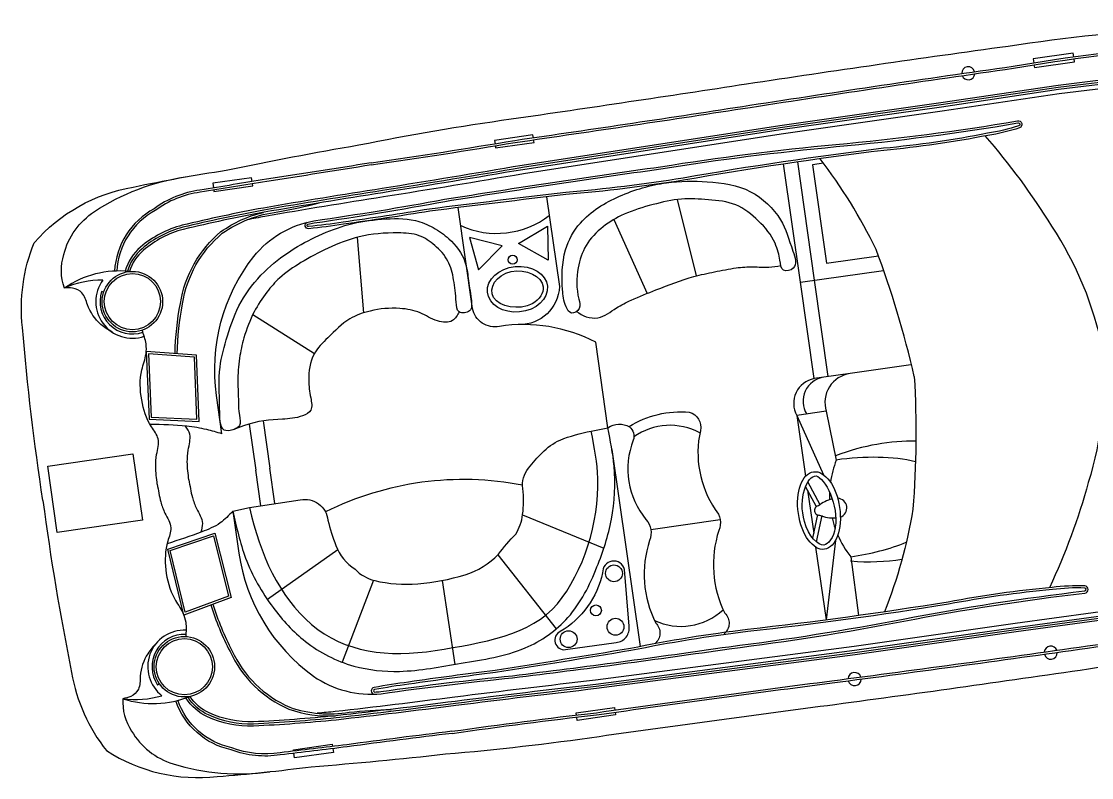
# Model space of a CAD drawing. Header units: metres. Extents: x 268683 to 273863, y 2111090 to 2119954.
# Drawn here: x 268872.64 to 268911.24, y 2118104.37 to 2118131.63 of the extents above; entities that cross this region are included whole.
import ezdxf

# ---------------------------------------------------------------- set-up
doc = ezdxf.new("R2010")
doc.units = ezdxf.units.M

msp = doc.modelspace()

# ---------------------------------------------------------------- linework, layer by layer
at = {"color": 30, "true_color": 0xf26722}
for p, q in [((268901.248, 2118122.302), (268900.641, 2118126.568)), ((268900.738, 2118122.229), (268900.131, 2118126.493)), ((268896.296, 2118125.214), (268896.979, 2118122.456)), ((268894.005, 2118124.486), (268895.209, 2118121.826)), ((268884.751, 2118123.847), (268884.981, 2118121.126)), ((268875.611, 2118121.872), (268875.538, 2118121.896)), ((268880.99, 2118121.062), (268883.214, 2118119.664)), ((268901.671, 2118117.577), (268900.612, 2118117.426)), ((268900.612, 2118117.426), (268900.924, 2118115.235)), ((268900.612, 2118117.426), (268901.573, 2118115.29)), ((268880.856, 2118117.119), (268881.094, 2118115.45)), ((268881.364, 2118117.231), (268881.607, 2118115.523)), ((268893.942, 2118116.2), (268894.953, 2118109.097)), ((268881.276, 2118114.172), (268881.094, 2118115.45)), ((268881.789, 2118114.248), (268881.607, 2118115.523)), ((268901.452, 2118114.202), (268901.008, 2118115.038)), ((268901.316, 2118114.13), (268900.925, 2118114.867)), ((268900.996, 2118114.734), (268901.216, 2118113.183)), ((268890.72, 2118113.848), (268893.651, 2118112.645)), ((268901.356, 2118113.852), (268901.179, 2118113.004)), ((268895.342, 2118113.321), (268897.839, 2118113.677)), ((268901.506, 2118113.821), (268901.308, 2118112.871)), ((268901.288, 2118112.682), (268901.662, 2118110.054)), ((268901.998, 2118112.919), (268901.662, 2118110.054)), ((268884.056, 2118112.58), (268881.516, 2118110.792)), ((268889.828, 2118112.405), (268891.935, 2118109.736)), ((268885.345, 2118111.487), (268884.216, 2118108.531)), ((268887.823, 2118111.48), (268888.275, 2118108.452)), ((268877.621, 2118107.753), (268877.558, 2118107.71))]:
    msp.add_line(p, q, dxfattribs=at)
for points in [[(268873.421, 2118114.358, -0.01736), (268872.684, 2118120.6, -0.12634), (268873.106, 2118123.652, -0.172899), (268876.677, 2118125.662, -0.013884), (268880.032, 2118126.27, -0.008973), (268884.816, 2118127.181, -0.01509), (268890.305, 2118128.116, 0.002245), (268898.795, 2118129.383, -0.003342), (268908.226, 2118130.745, -0.016984), (268914.567, 2118131.456, -0.024546), (268919.38, 2118131.604, -0.067942), (268925.534, 2118131.078, -0.033948), (268929.656, 2118129.962, -0.022001), (268933.385, 2118128.611, -0.042872), (268936.787, 2118126.72, -0.059514), (268938.497, 2118125.256, -0.046364), (268939.191, 2118124.385, -0.104882), (268939.458, 2118123.761, -0.104882)], [(268885.252, 2118126.535, 0.006425), (268890.441, 2118127.345, 0.002217), (268898.915, 2118128.61, -0.003368), (268908.413, 2118130.019, -0.024633), (268914.416, 2118130.765, -0.015037), (268918.417, 2118130.836, -0.025439), (268920.648, 2118130.771, -0.013843), (268925.273, 2118130.352, -0.040266), (268929.487, 2118129.269, -0.016729), (268933.245, 2118127.711, -0.029739), (268936.774, 2118125.536, 0.01525), (268938.288, 2118124.308, -0.132389), (268938.518, 2118124.037, -0.028442), (268938.58, 2118123.907, -0.028442)], [(268885.263, 2118126.46, 0.006424), (268890.453, 2118127.269, 0.002217), (268898.926, 2118128.534, -0.003368), (268908.425, 2118129.943, -0.024633), (268914.421, 2118130.688, -0.015038), (268918.418, 2118130.759, -0.025461), (268920.642, 2118130.694, -0.013839), (268925.262, 2118130.276, -0.040238), (268929.461, 2118129.196, -0.016715), (268933.211, 2118127.642, -0.029693), (268936.727, 2118125.475, 0.015234), (268938.243, 2118124.245, -0.134036), (268938.45, 2118124.002, -0.024879), (268938.501, 2118123.896, -0.024879)], [(268914.89, 2118129.857), (268912.633, 2118129.644), (268910.029, 2118129.328), (268905.804, 2118128.699), (268899.996, 2118127.872), (268890.698, 2118126.439, -0.002601), (268885.656, 2118125.608, 0.004411), (268881.369, 2118124.905, 0.013009), (268878.443, 2118124.285, 0.113396), (268876.944, 2118123.499, 0.146005), (268876.387, 2118122.63, 1.595219)], [(268914.897, 2118129.781), (268912.641, 2118129.568), (268910.039, 2118129.252), (268905.815, 2118128.623), (268900.008, 2118127.796), (268890.71, 2118126.363, -0.002601), (268885.668, 2118125.533, 0.004411), (268881.383, 2118124.83, 0.013003), (268878.462, 2118124.211, 0.113337), (268876.994, 2118123.44, 0.144821), (268876.466, 2118122.624, 0.138987)], [(268914.904, 2118129.704), (268912.649, 2118129.492), (268910.05, 2118129.176), (268905.826, 2118128.547), (268900.019, 2118127.721), (268890.722, 2118126.288, -0.002601), (268885.68, 2118125.457, 0.00441), (268881.397, 2118124.754, 0.012997), (268878.481, 2118124.136, 0.113276), (268877.044, 2118123.382, 0.142458), (268876.544, 2118122.617, 0.142458)], [(268914.919, 2118129.551), (268912.666, 2118129.339), (268910.07, 2118129.024), (268905.848, 2118128.396), (268900.041, 2118127.569), (268890.747, 2118126.136, -0.002601), (268885.704, 2118125.305, 0.00441), (268881.424, 2118124.603, 0.002867), (268880.779, 2118124.48, 0.002867)], [(268879.874, 2118116.764), (268879.678, 2118118.143, -0.202722), (268881.022, 2118123.159, -0.178768), (268883.192, 2118124.445, 0.010028), (268887.903, 2118125.219, -0.005356), (268895.693, 2118126.394, -0.016605), (268902.015, 2118127.195, 0.018921), (268908.571, 2118128.047, -0.925873), (268908.645, 2118127.799, -0.041202), (268907.498, 2118127.523, -0.024461), (268903.746, 2118126.982, 0.012888), (268896.523, 2118125.91, -0.019359), (268892.28, 2118125.389, 0.002375), (268887.372, 2118124.791, -0.006386), (268884.26, 2118124.322, -0.013656), (268883.009, 2118124.159, -0.862706), (268882.949, 2118124.392, 0.648089)], [(268882.975, 2118124.32, -0.016488), (268883.204, 2118124.37, 0.010023), (268887.916, 2118125.144, -0.005356), (268895.705, 2118126.318, -0.016607), (268902.022, 2118127.118, 0.018921), (268908.584, 2118127.972, 0.01143), (268908.588, 2118127.972, -0.913283), (268908.619, 2118127.871, -0.041174), (268907.485, 2118127.599, -0.024478), (268903.738, 2118127.058, 0.012889), (268896.51, 2118125.986, -0.019362), (268892.273, 2118125.466, 0.002377), (268887.361, 2118124.867, -0.006391), (268884.248, 2118124.398, -0.013664), (268883.001, 2118124.236, 0.000701), (268883.001, 2118124.236, -0.819976), (268882.975, 2118124.32, -0.819976)], [(268911.642, 2118119.8, 0.096403), (268909.804, 2118124.254, 0.040538), (268907.404, 2118127.505, 1.92312)], [(268904.845, 2118118.832, 0.033687), (268903.464, 2118123.414, 0.051879), (268901.447, 2118126.682, 1.92312)], [(268885.252, 2118126.535, -0.002942), (268881.482, 2118125.942, 0.002013), (268879.083, 2118125.549, 0.130442), (268877.431, 2118124.877, 0.261246), (268876.003, 2118122.628, 0.209197)], [(268885.265, 2118126.46, -0.002941), (268881.494, 2118125.867, 0.002014), (268879.094, 2118125.473, 0.130992), (268877.472, 2118124.813, 0.261832), (268876.08, 2118122.624, 0.261832)], [(268874.194, 2118122.02, -0.164393), (268874.173, 2118123.226, -0.188684), (268875.279, 2118124.778, -0.10758), (268878.544, 2118126.028)], [(268878.26, 2118119.654, -0.043334), (268878.457, 2118121.452, -0.18333), (268879.889, 2118123.994, -0.123985), (268881.895, 2118124.766, 0.015377), (268883.381, 2118125.089)], [(268891.584, 2118125.307), (268892.045, 2118122.072, -0.406088), (268890.597, 2118120.702)], [(268878.184, 2118119.66, -0.043195), (268878.381, 2118121.466, -0.183415), (268879.842, 2118124.055, -0.094511), (268881.37, 2118124.749)], [(268893.794, 2118116.983), (268893.355, 2118120.069, 0.158322), (268889.884, 2118120.639, -0.417676), (268888.914, 2118121.282), (268888.396, 2118124.919)], [(268873.421, 2118114.358, 0.01736), (268874.456, 2118108.158, 0.12634), (268875.712, 2118105.344, 0.172899), (268879.703, 2118104.412, 0.013884), (268883.095, 2118104.764, 0.008973), (268887.942, 2118105.224, 0.01509), (268893.475, 2118105.859, -0.002245), (268901.981, 2118107.012, 0.003342), (268911.417, 2118108.337, 0.016984), (268917.704, 2118109.424, 0.024546), (268922.367, 2118110.625, 0.067942), (268928.13, 2118112.848, 0.033948), (268931.777, 2118115.07, 0.022001), (268934.98, 2118117.408, 0.042872), (268937.719, 2118120.174, 0.059514), (268938.953, 2118122.057, 0.046364), (268939.376, 2118123.087, 0.104882), (268939.458, 2118123.761, 0.104882)], [(268888.171, 2118106.042, -0.006424), (268893.38, 2118106.713, -0.002217), (268901.87, 2118107.864, 0.003368), (268911.384, 2118109.162, 0.024633), (268917.35, 2118110.12, 0.015038), (268921.207, 2118111.168, 0.025461), (268923.325, 2118111.851, 0.013839), (268927.645, 2118113.542, 0.040238), (268931.376, 2118115.751, 0.016715), (268934.542, 2118118.29, 0.029693), (268937.314, 2118121.352, -0.015234), (268938.427, 2118122.956, 0.134036), (268938.557, 2118123.248, 0.024879), (268938.577, 2118123.364, 0.024879)], [(268888.181, 2118105.966, -0.006425), (268893.39, 2118106.637, -0.002217), (268901.879, 2118107.788, 0.003368), (268911.394, 2118109.086, 0.024633), (268917.367, 2118110.045, 0.015037), (268921.228, 2118111.094, 0.025439), (268923.352, 2118111.779, 0.013843), (268927.677, 2118113.472, 0.040266), (268931.421, 2118115.689, 0.016729), (268934.594, 2118118.233, 0.029739), (268937.376, 2118121.307, -0.01525), (268938.488, 2118122.909, 0.132389), (268938.633, 2118123.234, 0.028442), (268938.655, 2118123.375, 0.028442)], [(268911.642, 2118119.8, -0.096403), (268911.121, 2118115.01, -0.040538), (268909.723, 2118111.218, -1.92312)], [(268904.726, 2118119.253), (268902.53, 2118118.94, 0.462925), (268901.671, 2118117.577), (268902.031, 2118115.82)], [(268902.53, 2118118.94), (268901.577, 2118118.804, 0.545737), (268900.968, 2118117.477, 0.282905)], [(268901.577, 2118118.804), (268901.233, 2118118.755, 0.516839), (268900.612, 2118117.426, 0.282905)], [(268904.845, 2118118.832, -0.033687), (268904.798, 2118114.046, -0.051879), (268903.773, 2118110.346, -1.92312)], [(268894.563, 2118117.026, -0.164009), (268896.732, 2118117.547, -0.407559), (268897.13, 2118116.879, 0.20466), (268897.665, 2118114.035, -0.28657), (268897.798, 2118113.28, 0.198759), (268898.015, 2118110.299, -0.45148), (268897.983, 2118109.554, -1.463971)], [(268880.271, 2118113.979), (268880.87, 2118114.112), (268882.702, 2118114.383, -0.448043), (268883.697, 2118113.649, 0.025561), (268883.985, 2118112.738, 0.15676), (268884.675, 2118111.886, 0.144288), (268885.385, 2118111.477, 0.079427), (268886.935, 2118111.358, 0.054179), (268888.647, 2118111.686, 0.127294), (268889.847, 2118112.424, -0.025195), (268890.47, 2118113.151, 0.112656), (268890.721, 2118113.855, 0.061652), (268890.73, 2118114.79, -0.222278), (268890.937, 2118115.528, -0.049109), (268891.426, 2118116.079, -0.09997), (268892.068, 2118116.54, -0.045992), (268893.192, 2118116.863), (268893.794, 2118116.983)], [(268893.794, 2118116.983, -0.291269), (268894.577, 2118117.018, -0.299867), (268894.711, 2118116.534, 0.273478), (268895.168, 2118113.679, -0.28657), (268895.3, 2118112.924, 0.198759), (268895.518, 2118109.943, -0.45148), (268895.486, 2118109.198, -1.463971)], [(268880.271, 2118113.979), (268880.486, 2118112.469, 0.202722), (268883.177, 2118108.028, 0.178768), (268885.619, 2118107.398, -0.010028), (268890.36, 2118107.97, 0.005356), (268898.168, 2118109.016, 0.016605), (268904.462, 2118110.012, -0.018921), (268910.995, 2118111.023, 0.925873), (268910.997, 2118111.282, 0.041202), (268909.818, 2118111.227, 0.024461), (268906.065, 2118110.7, -0.012888), (268898.829, 2118109.713, 0.019359), (268894.61, 2118109.028, -0.002375), (268889.729, 2118108.233, 0.006386), (268886.61, 2118107.815, 0.013656), (268885.364, 2118107.622, 0.862706), (268885.371, 2118107.381, -0.648089)], [(268917.539, 2118111.2), (268915.314, 2118110.775), (268912.73, 2118110.352), (268908.499, 2118109.777), (268902.692, 2118108.95), (268893.365, 2118107.731, 0.002601), (268888.291, 2118107.121, -0.00441), (268883.981, 2118106.601, -0.012997), (268881.009, 2118106.38, -0.113276), (268879.419, 2118106.703, -0.142458), (268878.726, 2118107.298, -0.142458)], [(268917.51, 2118111.351), (268915.288, 2118110.926), (268912.707, 2118110.504), (268908.478, 2118109.929), (268902.671, 2118109.102), (268893.346, 2118107.883, 0.002601), (268888.272, 2118107.274, -0.00441), (268883.965, 2118106.753, -0.002867), (268883.312, 2118106.691, -0.002867)], [(268885.376, 2118107.458, 0.016488), (268885.61, 2118107.474, -0.010023), (268890.351, 2118108.046, 0.005356), (268898.157, 2118109.092, 0.016607), (268904.447, 2118110.088, -0.018921), (268910.987, 2118111.1, -0.01143), (268910.99, 2118111.1, 0.913283), (268910.992, 2118111.206, 0.041174), (268909.827, 2118111.151, 0.024478), (268906.078, 2118110.624, -0.012889), (268898.838, 2118109.636, 0.019362), (268894.624, 2118108.953, -0.002377), (268889.74, 2118108.157, 0.006391), (268886.621, 2118107.739, 0.013664), (268885.378, 2118107.546, -0.000701), (268885.377, 2118107.546, 0.819976), (268885.376, 2118107.458, 0.819976)], [(268917.568, 2118111.049), (268915.341, 2118110.623), (268912.753, 2118110.2), (268908.52, 2118109.625), (268902.712, 2118108.798), (268893.383, 2118107.579, 0.002601), (268888.31, 2118106.969, -0.004411), (268883.998, 2118106.448, -0.013009), (268881.015, 2118106.227, -0.113396), (268879.356, 2118106.563, -0.146005), (268878.578, 2118107.242, -1.595219)], [(268917.554, 2118111.125), (268915.328, 2118110.699), (268912.741, 2118110.276), (268908.51, 2118109.701), (268902.702, 2118108.874), (268893.374, 2118107.655, 0.002601), (268888.301, 2118107.045, -0.004411), (268883.99, 2118106.524, -0.013003), (268881.012, 2118106.303, -0.113337), (268879.387, 2118106.633, -0.144821), (268878.653, 2118107.269, -0.138987)], [(268879.474, 2118110.596, 0.043195), (268880.168, 2118108.917, 0.183415), (268882.293, 2118106.838, 0.094511), (268883.954, 2118106.598)], [(268879.546, 2118110.623, 0.043334), (268880.237, 2118108.95, 0.18333), (268882.321, 2118106.91, 0.123985), (268884.464, 2118106.728, -0.015377), (268885.981, 2118106.833)], [(268876.302, 2118107.216, 0.164393), (268876.618, 2118106.052, 0.188684), (268878.114, 2118104.87, 0.10758), (268881.598, 2118104.581)], [(268888.181, 2118105.966, 0.002942), (268884.395, 2118105.483, -0.002013), (268881.981, 2118105.191, -0.130442), (268880.208, 2118105.375, -0.261246), (268878.209, 2118107.137, -0.209197)], [(268888.172, 2118106.042, 0.002941), (268884.385, 2118105.559, -0.002014), (268881.971, 2118105.267, -0.130992), (268880.229, 2118105.449, -0.261832), (268878.282, 2118107.162, -0.261832)]]:
    msp.add_lwpolyline(points, format="xyb", dxfattribs=at)
for points in [[(268910.598, 2118130.36), (268910.579, 2118130.491), (268909.131, 2118130.285), (268909.151, 2118130.143)], [(268909.162, 2118130.067), (268909.176, 2118129.967), (268910.624, 2118130.173), (268910.608, 2118130.284)], [(268891.107, 2118127.442), (268891.093, 2118127.54), (268889.709, 2118127.343), (268889.726, 2118127.225)], [(268889.736, 2118127.149), (268889.747, 2118127.072), (268891.132, 2118127.269), (268891.118, 2118127.366)], [(268901.569, 2118126.523), (268901.173, 2118126.466), (268901.678, 2118122.917), (268903.55, 2118123.184)], [(268880.964, 2118125.859), (268880.945, 2118125.996), (268879.544, 2118125.797), (268879.568, 2118125.63)], [(268879.579, 2118125.554), (268879.586, 2118125.502), (268880.986, 2118125.702), (268880.975, 2118125.783)], [(268901.233, 2118118.755), (268900.738, 2118122.229), (268903.739, 2118122.657)], [(268901.743, 2118118.828), (268901.248, 2118122.302)], [(268902.552, 2118112.334), (268902.827, 2118110.211)], [(268892.658, 2118106.629), (268892.647, 2118106.705), (268894.032, 2118106.903), (268894.046, 2118106.806)], [(268894.057, 2118106.73), (268894.071, 2118106.632), (268892.686, 2118106.435), (268892.669, 2118106.553)], [(268882.459, 2118105.325), (268882.452, 2118105.376), (268883.852, 2118105.576), (268883.864, 2118105.494)], [(268883.875, 2118105.419), (268883.894, 2118105.282), (268882.494, 2118105.082), (268882.47, 2118105.249)]]:
    msp.add_lwpolyline(points, dxfattribs=at)
for points in [[(268890.576, 2118123.625), (268891.622, 2118124.25), (268891.64, 2118123.031)], [(268889.988, 2118123.541), (268888.809, 2118123.849), (268889.132, 2118122.674)], [(268877.252, 2118117.294), (268879.05, 2118117.215), (268878.964, 2118119.6), (268877.146, 2118119.738)], [(268877.325, 2118117.367), (268878.97, 2118117.295), (268878.89, 2118119.529), (268877.227, 2118119.655)], [(268873.597, 2118115.603), (268876.666, 2118116.04), (268877.007, 2118113.648), (268873.937, 2118113.211)], [(268877.919, 2118112.607), (268879.623, 2118113.185), (268880.208, 2118110.87), (268878.5, 2118110.231)], [(268878.01, 2118112.557), (268879.569, 2118113.085), (268880.116, 2118110.918), (268878.554, 2118110.333)]]:
    msp.add_lwpolyline(points, close=True, dxfattribs=at)
msp.add_lwpolyline([(268894.391, 2118111.874, 0.917705), (268893.605, 2118111.753, -0.209704), (268892.074, 2118109.639, 0.850912), (268892.271, 2118108.987), (268894.094, 2118109.247, 0.435659), (268894.559, 2118109.832)], format="xyb", close=True, dxfattribs=at)
for centre, radius in [((268890.359, 2118123.04), 0.163), ((268876.647, 2118121.532), 1.09), ((268876.647, 2118121.532), 1.013), ((268894.014, 2118111.736), 0.304), ((268893.364, 2118110.398), 0.197), ((268894.071, 2118109.81), 0.304), ((268892.378, 2118109.361), 0.304), ((268878.521, 2118108.369), 1.09), ((268878.521, 2118108.369), 1.013)]:
    msp.add_circle(centre, radius, dxfattribs=at)
for centre, radius, start, end in [((268906.791, 2118129.767), 0.237, 13.1342, 183.2333), ((268906.791, 2118129.767), 0.237, 201.8935, 354.474), ((268889.78, 2118127.116), 3.124, 245.5726, 307.4601), ((268876.183, 2118119.119), 3.517, 84.0997, 124.4353), ((268875.594, 2118118.793), 3.517, 90.2294, 113.462), ((268876.647, 2118121.532), 1.32, 143.8766, 288.7782), ((268876.647, 2118121.532), 1.167, 161.8284, 288.7782), ((268896.036, 2118114.829), 2.243, 61.3041, 125.5082), ((268905.337, 2118114.533), 3.548, 158.729, 172.08), ((268888.589, 2118103.953), 11.166, 79.0036, 116.4762), ((268905.337, 2118114.533), 3.548, 178.0532, 182.2931), ((268902.177, 2118113.211), 1.241, 103.7066, 129.6994), ((268902.177, 2118113.211), 1.241, 94.2195, 94.4888), ((268902.066, 2118114.094), 0.347, 288.9064, 87.2519), ((268901.408, 2118114.001), 0.166, 98.1041, 278.1041), ((268901.926, 2118114.975), 1.241, 246.5087, 274.1488), ((268905.337, 2118114.533), 3.548, 193.0066, 199.3459), ((268901.926, 2118114.975), 1.241, 281.7193, 281.9886), ((268905.337, 2118114.533), 3.548, 203.5383, 218.2941), ((268896.429, 2118112.067), 2.243, 244.7285, 312.876), ((268878.521, 2118108.369), 1.32, 87.4299, 232.3315), ((268878.521, 2118108.369), 1.167, 87.4299, 214.3798), ((268909.766, 2118108.875), 0.237, 21.7341, 174.3147), ((268909.766, 2118108.875), 0.237, 192.9748, 3.074), ((268902.692, 2118107.922), 0.237, 19.3261, 175.5752), ((268902.692, 2118107.922), 0.237, 194.1994, 0.7019), ((268876.746, 2118110.705), 3.517, 262.7461, 285.9787), ((268877.402, 2118110.557), 3.517, 251.7728, 292.1084)]:
    msp.add_arc(centre, radius, start, end, dxfattribs=at)
for centre, major_axis, ratio in [((268890.533, 2118121.978), (1.08, 0.105), 0.758117), ((268901.408, 2118114.001), (0.199, -1.396), 0.533092)]:
    msp.add_ellipse(centre, major_axis=major_axis, ratio=ratio, dxfattribs=at)
for start_param, end_param in [(0.830012, 1.576846), (4.712389, 5.232342)]:
    msp.add_ellipse((268902.304, 2118114.079), major_axis=(4.102, 0.584), ratio=0.425319, start_param=start_param, end_param=end_param, dxfattribs=at)
for points in [[(268899.937, 2118123.313), (268900, 2118123.022), (268900.133, 2118122.664), (268900.478, 2118122.735), (268900.467, 2118123.35), (268900.016, 2118124.482), (268898.943, 2118125.494), (268897.38, 2118125.853), (268895.908, 2118125.814), (268894.213, 2118125.33), (268892.803, 2118124.365), (268892.267, 2118123.397), (268892.161, 2118121.963), (268892.286, 2118121.344), (268892.482, 2118121.117), (268892.762, 2118121.287), (268892.747, 2118121.62), (268892.723, 2118122.752), (268893.009, 2118123.557), (268893.624, 2118124.227), (268894.379, 2118124.68), (268895.422, 2118125.029), (268896.449, 2118125.23), (268897.418, 2118125.204), (268898.41, 2118125.018), (268899.22, 2118124.442), (268899.826, 2118123.636), (268899.937, 2118123.313)], [(268888.431, 2118121.166), (268888.193, 2118120.85), (268887.65, 2118120.833), (268887.023, 2118121.127), (268886.293, 2118121.285), (268885.216, 2118121.192), (268884.489, 2118120.907), (268883.697, 2118120.23), (268883.197, 2118119.634), (268883.007, 2118118.699), (268883.077, 2118118.063), (268883.08, 2118117.62), (268882.785, 2118117.416), (268882.056, 2118117.292), (268880.656, 2118117.053), (268879.96, 2118116.902), (268879.794, 2118117.674), (268879.809, 2118119.172), (268880.073, 2118120.299), (268880.566, 2118121.519), (268881.405, 2118122.605), (268882.362, 2118123.368), (268883.374, 2118123.916), (268884.449, 2118124.311), (268885.634, 2118124.5), (268886.852, 2118124.452), (268887.494, 2118124.2), (268888.063, 2118123.794), (268888.641, 2118122.964), (268888.759, 2118122.37), (268888.863, 2118121.629), (268888.803, 2118121.202), (268888.431, 2118121.166), (268888.324, 2118121.512), (268888.233, 2118122.32), (268888.024, 2118122.993), (268887.549, 2118123.56), (268886.991, 2118123.906), (268886.226, 2118124.009), (268884.821, 2118123.865), (268883.702, 2118123.458), (268882.726, 2118122.936), (268881.957, 2118122.383), (268881.5, 2118121.878), (268881.04, 2118121.163), (268880.669, 2118120.222), (268880.511, 2118119.493), (268880.451, 2118118.637), (268880.47, 2118117.934), (268880.504, 2118117.437), (268880.509, 2118117.06), (268880.318, 2118116.927)], [(268892.667, 2118121.175), (268893.013, 2118120.987), (268893.434, 2118120.951), (268894.103, 2118121.302), (268894.638, 2118121.586), (268895.529, 2118121.952), (268896.899, 2118122.435), (268897.643, 2118122.605), (268898.422, 2118122.747), (268899.039, 2118122.787), (268899.601, 2118122.772), (268900.034, 2118122.828)], [(268875.916, 2118120.432), (268875.51, 2118120.712), (268875.026, 2118121.419), (268874.828, 2118121.847), (268874.492, 2118122.018), (268874.194, 2118122.02)], [(268877.545, 2118114.945), (268877.488, 2118115.588), (268877.521, 2118116.02), (268877.574, 2118116.587), (268877.333, 2118117.019), (268876.982, 2118117.985), (268876.987, 2118119.073), (268877.138, 2118119.648), (268877.14, 2118120.005), (268876.996, 2118120.499)], [(268879.874, 2118116.764), (268879.33, 2118116.916), (268878.609, 2118117.04), (268877.284, 2118117.101)], [(268880.271, 2118113.979), (268880.73, 2118112.288), (268881.722, 2118110.502), (268882.889, 2118109.279), (268884.633, 2118108.394), (268886.277, 2118108.203), (268888.506, 2118108.492), (268890.81, 2118109.046), (268892.356, 2118110.145), (268893.402, 2118111.967), (268893.924, 2118113.685), (268894.02, 2118115.598), (268893.794, 2118116.983)], [(268877.545, 2118114.945), (268877.67, 2118114.312), (268877.822, 2118113.906), (268878.031, 2118113.376), (268877.921, 2118112.894), (268877.853, 2118111.868), (268878.162, 2118110.825), (268878.466, 2118110.315), (268878.569, 2118109.973), (268878.568, 2118109.458)], [(268880.271, 2118113.979), (268879.81, 2118113.551), (268879.152, 2118113.23), (268877.896, 2118112.802)], [(268877.513, 2118109.221), (268877.201, 2118108.839), (268876.933, 2118108.025), (268876.862, 2118107.558), (268876.588, 2118107.3), (268876.302, 2118107.216)]]:
    msp.add_spline(points, degree=3, dxfattribs=at)
for points, knots in [([(268891.46, 2118122.068), (268891.426, 2118122.427), (268890.848, 2118122.743), (268889.76, 2118122.491), (268889.475, 2118122.015), (268889.875, 2118121.347), (268890.605, 2118121.2), (268891.338, 2118121.605), (268891.481, 2118121.851), (268891.46, 2118122.068)], [0, 0, 0, 0, 1.743273, 1.743273, 3.486547, 3.486547, 5.22982, 5.22982, 6.283185, 6.283185, 6.283185, 6.283185]), ([(268878.685, 2118115.107), (268878.658, 2118115.322), (268878.612, 2118115.681), (268878.647, 2118116.223), (268878.791, 2118116.689), (268878.63, 2118116.948), (268878.566, 2118117.043)], [0, 0, 0, 0, 0.00840925, 0.01405459, 0.02148076, 0.02583256, 0.02583256, 0.02583256, 0.02583256]), ([(268880.87, 2118114.112), (268881.252, 2118112.397), (268881.929, 2118110.906), (268884.284, 2118108.885), (268885.885, 2118108.683), (268889.258, 2118109.228), (268891.025, 2118109.498), (268892.922, 2118111.785), (268893.473, 2118113.561), (268893.416, 2118115.713), (268893.312, 2118116.265), (268893.192, 2118116.863)], [0, 0, 0, 0, 0.0684102, 0.0684102, 0.1368204, 0.1368204, 0.2052306, 0.2052306, 0.2736407, 0.2736407, 0.2974604, 0.2974604, 0.2974604, 0.2974604]), ([(268878.685, 2118115.107), (268878.719, 2118114.893), (268878.775, 2118114.536), (268878.96, 2118114.025), (268879.228, 2118113.617), (268879.146, 2118113.324), (268879.111, 2118113.215)], [0, 0, 0, 0, 0.00840925, 0.01405459, 0.02148076, 0.02583256, 0.02583256, 0.02583256, 0.02583256]), ([(268901.585, 2118112.757), (268901.743, 2118112.779), (268901.93, 2118113.004), (268902.124, 2118114.154), (268901.625, 2118115.202), (268900.977, 2118115.289), (268900.653, 2118114.422), (268901.034, 2118113.053), (268901.381, 2118112.728), (268901.585, 2118112.757)], [0, 0, 0, 0, 1.031451, 1.031451, 2.992455, 2.992455, 4.95346, 4.95346, 6.283185, 6.283185, 6.283185, 6.283185])]:
    msp.add_open_spline(points, degree=3, knots=knots, dxfattribs=at)
for points in [[(268904.902, 2118116.503), (268904.01, 2118116.507), (268903.011, 2118116.365), (268902.009, 2118115.972)], [(268904.398, 2118112.23), (268903.819, 2118112.142), (268903.198, 2118112.113), (268902.55, 2118112.172)]]:
    msp.add_open_spline(points, degree=3, dxfattribs=at)

doc.saveas('drawing.dxf')
